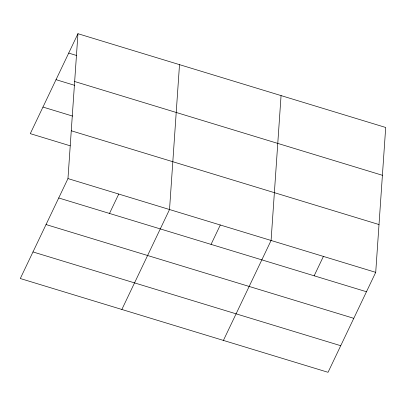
<?xml version="1.0" encoding="UTF-8"?>
<svg xmlns="http://www.w3.org/2000/svg" width="406" height="406" viewBox="0 0 406 406"><rect width="100%" height="100%" fill="white"/><g stroke="black" fill="none" stroke-linecap="round" stroke-linejoin="round"><path stroke-width="0.61" d="M67.969 178.584L77.952 33.703L385.7 127.474L375.717 272.355L328.048 372.297L20.3 278.526L67.969 178.584L375.717 272.355M179.508 64.65L169.525 209.532L121.856 309.468M281.064 95.593L271.081 240.474L223.412 340.416M77.952 33.703L30.283 133.645L70.182 145.8M109.498 213.444L118.745 194.058M211.054 244.387L220.301 225M314.153 275.801L323.399 256.414M68.705 53.09L76.567 55.485M74.658 81.515L382.406 175.285M56.028 79.672L74.765 85.382M42.965 107.062L72.583 116.086M71.263 130.778L379.011 224.543M58.723 197.971L366.471 291.741M46.04 224.554L353.788 318.324M32.977 251.943L340.725 345.714"/></g></svg>
